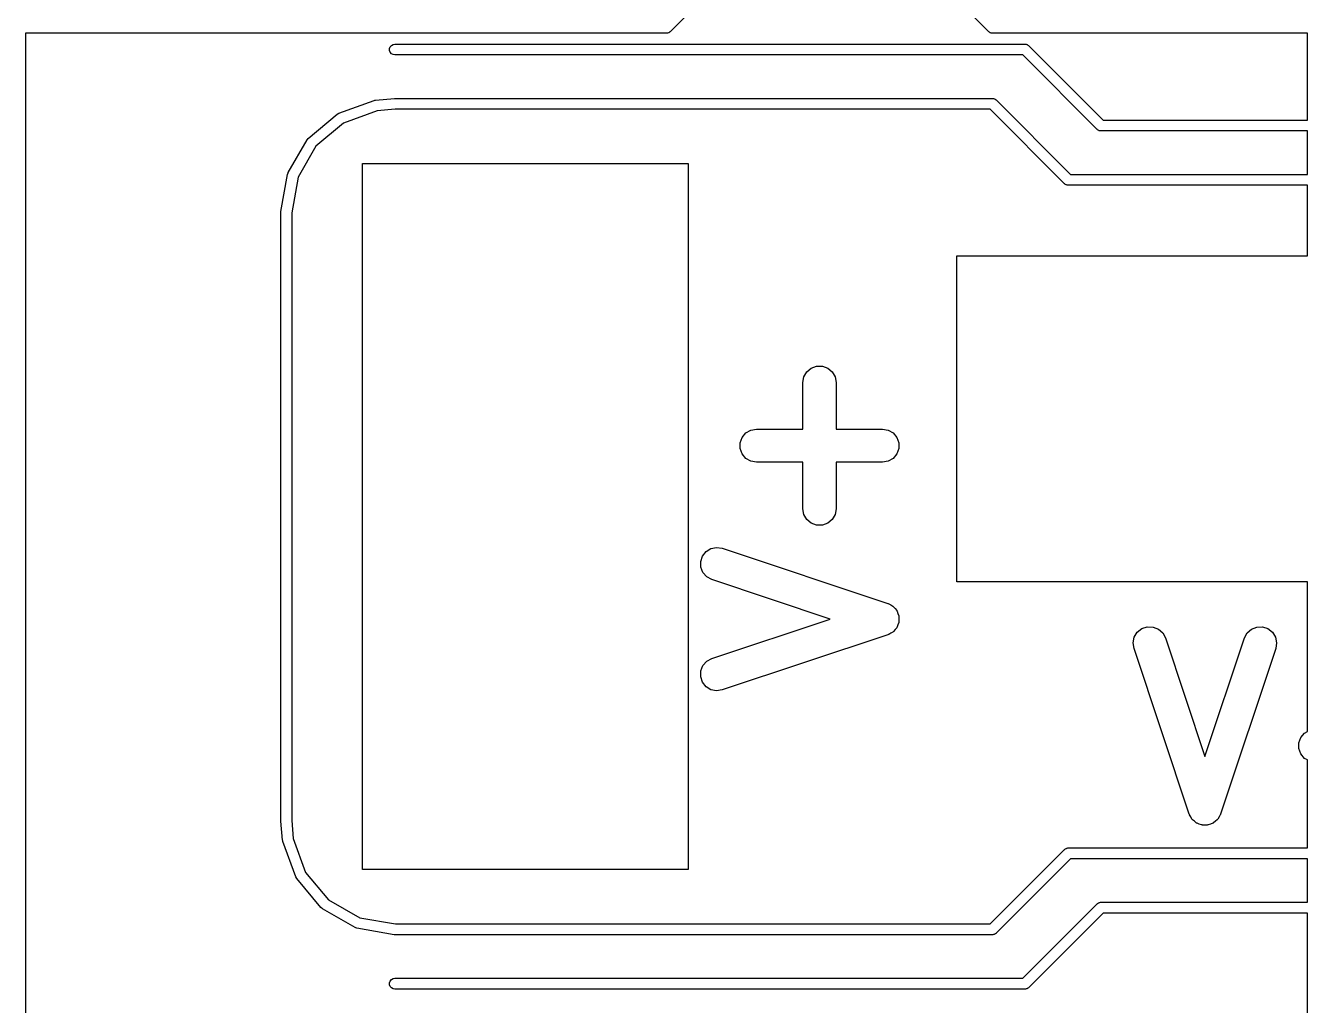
# Model space of a CAD drawing. Extents: x -2.2 to 89.1, y -78.6 to 9.2.
# Drawn here: x 53.1 to 64.9, y -28.5 to -19.48 of the extents above; entities that cross this region are included whole.
import ezdxf

# ---------------------------------------------------------------- set-up
doc = ezdxf.new("R2010")
doc.units = 0
doc.header["$MEASUREMENT"] = 0
doc.layers.add('BLACK', color=7, linetype='CONTINUOUS')

msp = doc.modelspace()

# ---------------------------------------------------------------- linework, layer by layer
at = {"layer": 'Black'}
for p, q in [((59.5354, -19.0354), (59.0354, -19.5354)), ((61.9646, -19.5354), (61.4646, -19.0354)), ((59, -19.55), (53.1, -19.55)), ((53.1, -19.55), (53.1, -30.0063)), ((59.0022, -19.5496), (59, -19.55)), ((59.0044, -19.5498), (59.0022, -19.5496)), ((59.0107, -19.5481), (59.0044, -19.5498)), ((59.0171, -19.547), (59.0107, -19.5481)), ((59.019, -19.5459), (59.0171, -19.547)), ((59.0211, -19.5453), (59.019, -19.5459)), ((59.0265, -19.5416), (59.0211, -19.5453)), ((59.0321, -19.5383), (59.0265, -19.5416)), ((59.0336, -19.5366), (59.0321, -19.5383)), ((59.0354, -19.5354), (59.0336, -19.5366)), ((61.9664, -19.5366), (61.9646, -19.5354)), ((61.9679, -19.5383), (61.9664, -19.5366)), ((61.9735, -19.5416), (61.9679, -19.5383)), ((61.9789, -19.5453), (61.9735, -19.5416)), ((61.981, -19.5459), (61.9789, -19.5453)), ((61.9829, -19.547), (61.981, -19.5459)), ((61.9893, -19.5481), (61.9829, -19.547)), ((61.9956, -19.5498), (61.9893, -19.5481)), ((61.9978, -19.5496), (61.9956, -19.5498)), ((62, -19.55), (61.9978, -19.5496)), ((64.9, -19.55), (62, -19.55)), ((64.9, -20.35), (64.9, -19.55)), ((56.4508, -19.6913), (56.4567, -19.675)), ((56.4508, -19.7087), (56.4508, -19.6913)), ((56.4567, -19.675), (56.4679, -19.6617)), ((56.4679, -19.6617), (56.4829, -19.653)), ((56.4829, -19.653), (56.5, -19.65)), ((56.5, -19.65), (62.3, -19.65)), ((62.3, -19.65), (62.3022, -19.6504)), ((62.3022, -19.6504), (62.3044, -19.6502)), ((62.3044, -19.6502), (62.3107, -19.6519)), ((62.3107, -19.6519), (62.3171, -19.653)), ((62.3171, -19.653), (62.319, -19.6541)), ((62.319, -19.6541), (62.3211, -19.6547)), ((62.3211, -19.6547), (62.3265, -19.6584)), ((62.3265, -19.6584), (62.3321, -19.6617)), ((62.3321, -19.6617), (62.3336, -19.6634)), ((62.3336, -19.6634), (62.3354, -19.6646)), ((62.3354, -19.6646), (63.0207, -20.35)), ((56.4567, -19.725), (56.4508, -19.7087)), ((56.4679, -19.7383), (56.4567, -19.725)), ((56.4829, -19.747), (56.4679, -19.7383)), ((56.5, -19.75), (56.4829, -19.747)), ((62.2793, -19.75), (56.5, -19.75)), ((62.9646, -20.4354), (62.2793, -19.75)), ((55.9829, -20.287), (56.3093, -20.1682)), ((56.3093, -20.1682), (56.3157, -20.1671)), ((56.3157, -20.1671), (56.322, -20.1654)), ((56.322, -20.1654), (56.4956, -20.1502)), ((56.4956, -20.1502), (56.4978, -20.1504)), ((56.4978, -20.1504), (56.5, -20.15)), ((56.5, -20.15), (62, -20.15)), ((62, -20.15), (62.0022, -20.1504)), ((62.0022, -20.1504), (62.0044, -20.1502)), ((62.0044, -20.1502), (62.0107, -20.1519)), ((62.0107, -20.1519), (62.0171, -20.153)), ((62.0171, -20.153), (62.019, -20.1541)), ((62.019, -20.1541), (62.0211, -20.1547)), ((62.0211, -20.1547), (62.0265, -20.1584)), ((62.0265, -20.1584), (62.0321, -20.1617)), ((62.0321, -20.1617), (62.0336, -20.1634)), ((62.0336, -20.1634), (62.0354, -20.1646)), ((62.0354, -20.1646), (62.7207, -20.85)), ((55.7018, -20.5189), (55.9679, -20.2957)), ((55.9679, -20.2957), (55.9829, -20.287)), ((55.9679, -20.2957), (55.9679, -20.2957)), ((56.3373, -20.2644), (56.0254, -20.3779)), ((56.5022, -20.25), (56.3373, -20.2644)), ((61.9793, -20.25), (56.5022, -20.25)), ((62.6646, -20.9354), (61.9793, -20.25)), ((56.0254, -20.3779), (55.7728, -20.5898)), ((63.0207, -20.35), (64.9, -20.35)), ((55.6907, -20.5322), (55.7018, -20.5189)), ((55.7018, -20.5189), (55.7018, -20.5189)), ((62.9664, -20.4366), (62.9646, -20.4354)), ((62.9679, -20.4383), (62.9664, -20.4366)), ((62.9735, -20.4416), (62.9679, -20.4383)), ((62.9789, -20.4453), (62.9735, -20.4416)), ((62.981, -20.4459), (62.9789, -20.4453)), ((62.9829, -20.447), (62.981, -20.4459)), ((62.9893, -20.4481), (62.9829, -20.447)), ((62.9956, -20.4498), (62.9893, -20.4481)), ((62.9978, -20.4496), (62.9956, -20.4498)), ((63, -20.45), (62.9978, -20.4496)), ((64.9, -20.45), (63, -20.45)), ((64.9, -20.85), (64.9, -20.45)), ((55.517, -20.833), (55.6907, -20.5322)), ((55.7728, -20.5898), (55.608, -20.8753)), ((56.2, -27.25), (56.2, -20.75)), ((56.2, -20.75), (59.2, -20.75)), ((59.2, -20.75), (59.2, -27.25)), ((55.4508, -21.1913), (55.5111, -20.8493)), ((55.5111, -20.8493), (55.5159, -20.8359)), ((55.5111, -20.8493), (55.5111, -20.8493)), ((55.5159, -20.8359), (55.517, -20.833)), ((55.517, -20.833), (55.517, -20.833)), ((55.608, -20.8753), (55.55, -21.2044)), ((62.7207, -20.85), (64.9, -20.85)), ((62.6664, -20.9366), (62.6646, -20.9354)), ((62.6679, -20.9383), (62.6664, -20.9366)), ((62.6735, -20.9416), (62.6679, -20.9383)), ((62.6789, -20.9453), (62.6735, -20.9416)), ((62.681, -20.9459), (62.6789, -20.9453)), ((62.6829, -20.947), (62.681, -20.9459)), ((62.6893, -20.9481), (62.6829, -20.947)), ((62.6956, -20.9498), (62.6893, -20.9481)), ((62.6978, -20.9496), (62.6956, -20.9498)), ((62.7, -20.95), (62.6978, -20.9496)), ((64.9, -20.95), (62.7, -20.95)), ((64.9, -21.6), (64.9, -20.95)), ((55.45, -21.2), (55.4508, -21.1957)), ((55.45, -26.8), (55.45, -21.2)), ((55.4508, -21.1957), (55.4508, -21.1913)), ((55.55, -21.2044), (55.55, -26.7978)), ((61.6742, -24.6), (61.6742, -21.6)), ((61.6742, -21.6), (64.9, -21.6)), ((60.2921, -22.6683), (60.3327, -22.6343)), ((60.3327, -22.6343), (60.3824, -22.6162)), ((60.3824, -22.6162), (60.4353, -22.6162)), ((60.4353, -22.6162), (60.4851, -22.6343)), ((60.4851, -22.6343), (60.5256, -22.6683)), ((60.2565, -22.7663), (60.2656, -22.7142)), ((60.2565, -23.1945), (60.2565, -22.7663)), ((60.2656, -22.7142), (60.2921, -22.6683)), ((60.5256, -22.6683), (60.5521, -22.7142)), ((60.5521, -22.7142), (60.5613, -22.7663)), ((60.5613, -22.7663), (60.5613, -23.1945)), ((59.6963, -23.2707), (59.7303, -23.2301)), ((59.7303, -23.2301), (59.7762, -23.2036)), ((59.7762, -23.2036), (59.8283, -23.1945)), ((59.8283, -23.1945), (60.2565, -23.1945)), ((60.5613, -23.1945), (60.9894, -23.1945)), ((60.9894, -23.1945), (61.0416, -23.2036)), ((61.0416, -23.2036), (61.0874, -23.2301)), ((61.0874, -23.2301), (61.1214, -23.2707)), ((59.6782, -23.3204), (59.6963, -23.2707)), ((59.6782, -23.3733), (59.6782, -23.3204)), ((61.1214, -23.2707), (61.1395, -23.3204)), ((61.1395, -23.3204), (61.1395, -23.3733)), ((59.6963, -23.4231), (59.6782, -23.3733)), ((59.7303, -23.4636), (59.6963, -23.4231)), ((59.7762, -23.4901), (59.7303, -23.4636)), ((61.0874, -23.4636), (61.0416, -23.4901)), ((61.1214, -23.4231), (61.0874, -23.4636)), ((61.1395, -23.3733), (61.1214, -23.4231)), ((59.8283, -23.4993), (59.7762, -23.4901)), ((60.2565, -23.4993), (59.8283, -23.4993)), ((60.2565, -23.9274), (60.2565, -23.4993)), ((60.9894, -23.4993), (60.5613, -23.4993)), ((60.5613, -23.4993), (60.5613, -23.9274)), ((61.0416, -23.4901), (60.9894, -23.4993)), ((60.2656, -23.9796), (60.2565, -23.9274)), ((60.5613, -23.9274), (60.5521, -23.9796)), ((60.2921, -24.0254), (60.2656, -23.9796)), ((60.3327, -24.0594), (60.2921, -24.0254)), ((60.3824, -24.0775), (60.3327, -24.0594)), ((60.4851, -24.0594), (60.4353, -24.0775)), ((60.5256, -24.0254), (60.4851, -24.0594)), ((60.5521, -23.9796), (60.5256, -24.0254)), ((60.4353, -24.0775), (60.3824, -24.0775)), ((59.3643, -24.3214), (59.4094, -24.2937)), ((59.4094, -24.2937), (59.4613, -24.2831)), ((59.4613, -24.2831), (59.5136, -24.2908)), ((59.5136, -24.2908), (61.0376, -24.7988)), ((59.3147, -24.4131), (59.3314, -24.3629)), ((59.3161, -24.466), (59.3147, -24.4131)), ((59.3314, -24.3629), (59.3643, -24.3214)), ((59.3356, -24.5152), (59.3161, -24.466)), ((59.3707, -24.5548), (59.3356, -24.5152)), ((59.4172, -24.58), (59.3707, -24.5548)), ((60.5075, -24.9434), (59.4172, -24.58)), ((64.9, -24.6), (61.6742, -24.6)), ((64.9, -25.9775), (64.9, -24.6)), ((61.0376, -24.7988), (61.0413, -24.8009)), ((61.0413, -24.8009), (61.0454, -24.8017)), ((61.0454, -24.8017), (61.0645, -24.8134)), ((61.0645, -24.8134), (61.0842, -24.8241)), ((61.0842, -24.8241), (61.087, -24.8272)), ((61.087, -24.8272), (61.0905, -24.8294)), ((61.0905, -24.8294), (61.1044, -24.8469)), ((61.1044, -24.8469), (61.1193, -24.8637)), ((61.1193, -24.8637), (61.1208, -24.8676)), ((61.1208, -24.8676), (61.1234, -24.8709)), ((61.1234, -24.8709), (61.1305, -24.8921)), ((61.1305, -24.8921), (61.1387, -24.9129)), ((59.4172, -25.3068), (60.5075, -24.9434)), ((61.1234, -25.016), (61.1208, -25.0193)), ((61.1305, -24.9948), (61.1234, -25.016)), ((61.1387, -24.974), (61.1305, -24.9948)), ((61.1387, -24.9129), (61.1388, -24.9171)), ((61.1388, -24.9698), (61.1387, -24.974)), ((61.1388, -24.9171), (61.1402, -24.9211)), ((61.1402, -24.9658), (61.1388, -24.9698)), ((61.1402, -24.9211), (61.1396, -24.9434)), ((61.1396, -24.9434), (61.1402, -24.9658)), ((63.376, -25.0314), (63.4262, -25.0147)), ((63.4262, -25.0147), (63.4791, -25.0161)), ((64.434, -25.0161), (64.4869, -25.0147)), ((64.4869, -25.0147), (64.5371, -25.0314)), ((61.0376, -25.088), (59.5136, -25.596)), ((61.0413, -25.086), (61.0376, -25.088)), ((61.0454, -25.0852), (61.0413, -25.086)), ((61.0645, -25.0735), (61.0454, -25.0852)), ((61.0842, -25.0628), (61.0645, -25.0735)), ((61.087, -25.0597), (61.0842, -25.0628)), ((61.0905, -25.0575), (61.087, -25.0597)), ((61.1044, -25.0399), (61.0905, -25.0575)), ((61.1193, -25.0232), (61.1044, -25.0399)), ((61.1208, -25.0193), (61.1193, -25.0232)), ((63.2962, -25.1613), (63.3068, -25.1094)), ((63.3068, -25.1094), (63.3345, -25.0643)), ((63.3345, -25.0643), (63.376, -25.0314)), ((63.4791, -25.0161), (63.5283, -25.0356)), ((63.5283, -25.0356), (63.5679, -25.0707)), ((63.5679, -25.0707), (63.5932, -25.1172)), ((63.5932, -25.1172), (63.9566, -26.2075)), ((63.9566, -26.2075), (64.32, -25.1172)), ((64.32, -25.1172), (64.3452, -25.0707)), ((64.3452, -25.0707), (64.3848, -25.0356)), ((64.3848, -25.0356), (64.434, -25.0161)), ((64.5371, -25.0314), (64.5786, -25.0643)), ((64.5786, -25.0643), (64.6063, -25.1094)), ((64.6063, -25.1094), (64.6169, -25.1613)), ((63.304, -25.2136), (63.2962, -25.1613)), ((63.812, -26.7376), (63.304, -25.2136)), ((64.6092, -25.2136), (64.1012, -26.7376)), ((64.6169, -25.1613), (64.6092, -25.2136)), ((59.3356, -25.3717), (59.3707, -25.3321)), ((59.3707, -25.3321), (59.4172, -25.3068)), ((59.3147, -25.4738), (59.3161, -25.4209)), ((59.3314, -25.524), (59.3147, -25.4738)), ((59.3161, -25.4209), (59.3356, -25.3717)), ((59.3643, -25.5655), (59.3314, -25.524)), ((59.4094, -25.5932), (59.3643, -25.5655)), ((59.4613, -25.6038), (59.4094, -25.5932)), ((59.5136, -25.596), (59.4613, -25.6038)), ((64.8225, -26.0824), (64.8406, -26.0327)), ((64.8406, -26.0327), (64.8746, -25.9921)), ((64.8746, -25.9921), (64.9, -25.9775)), ((64.8225, -26.1353), (64.8225, -26.0824)), ((64.8406, -26.1851), (64.8225, -26.1353)), ((64.8746, -26.2256), (64.8406, -26.1851)), ((64.9, -26.2403), (64.8746, -26.2256)), ((64.9, -27.05), (64.9, -26.2403)), ((63.814, -26.7413), (63.812, -26.7376)), ((63.8148, -26.7454), (63.814, -26.7413)), ((63.8265, -26.7645), (63.8148, -26.7454)), ((63.8372, -26.7842), (63.8265, -26.7645)), ((63.8403, -26.787), (63.8372, -26.7842)), ((64.0759, -26.7842), (64.0728, -26.787)), ((64.0866, -26.7645), (64.0759, -26.7842)), ((64.0983, -26.7454), (64.0866, -26.7645)), ((64.0991, -26.7413), (64.0983, -26.7454)), ((64.1012, -26.7376), (64.0991, -26.7413)), ((55.4504, -26.8022), (55.45, -26.8)), ((55.4502, -26.8044), (55.4504, -26.8022)), ((55.4654, -26.978), (55.4502, -26.8044)), ((55.55, -26.7978), (55.5644, -26.9627)), ((63.8425, -26.7905), (63.8403, -26.787)), ((63.8601, -26.8044), (63.8425, -26.7905)), ((63.8768, -26.8193), (63.8601, -26.8044)), ((63.8807, -26.8208), (63.8768, -26.8193)), ((63.884, -26.8234), (63.8807, -26.8208)), ((63.9052, -26.8305), (63.884, -26.8234)), ((63.926, -26.8387), (63.9052, -26.8305)), ((63.9302, -26.8388), (63.926, -26.8387)), ((63.9342, -26.8402), (63.9302, -26.8388)), ((63.9566, -26.8396), (63.9342, -26.8402)), ((63.9789, -26.8402), (63.9566, -26.8396)), ((63.9829, -26.8388), (63.9789, -26.8402)), ((63.9871, -26.8387), (63.9829, -26.8388)), ((64.0079, -26.8305), (63.9871, -26.8387)), ((64.0291, -26.8234), (64.0079, -26.8305)), ((64.0324, -26.8208), (64.0291, -26.8234)), ((64.0363, -26.8193), (64.0324, -26.8208)), ((64.0531, -26.8044), (64.0363, -26.8193)), ((64.0706, -26.7905), (64.0531, -26.8044)), ((64.0728, -26.787), (64.0706, -26.7905)), ((55.4671, -26.9843), (55.4654, -26.978)), ((55.4682, -26.9907), (55.4671, -26.9843)), ((55.587, -27.3171), (55.4682, -26.9907)), ((55.5644, -26.9627), (55.6779, -27.2746)), ((61.9793, -27.75), (62.6646, -27.0646)), ((62.6646, -27.0646), (62.6664, -27.0634)), ((62.6664, -27.0634), (62.6679, -27.0617)), ((62.6679, -27.0617), (62.6735, -27.0584)), ((62.6735, -27.0584), (62.6789, -27.0547)), ((62.6789, -27.0547), (62.681, -27.0541)), ((62.681, -27.0541), (62.6829, -27.053)), ((62.6829, -27.053), (62.6893, -27.0519)), ((62.6893, -27.0519), (62.6956, -27.0502)), ((62.6956, -27.0502), (62.6978, -27.0504)), ((62.6978, -27.0504), (62.7, -27.05)), ((62.7, -27.05), (64.9, -27.05)), ((59.2, -27.25), (56.2, -27.25)), ((62.7207, -27.15), (62.0354, -27.8354)), ((64.9, -27.15), (62.7207, -27.15)), ((64.9, -27.55), (64.9, -27.15)), ((55.5957, -27.3321), (55.587, -27.3171)), ((55.8189, -27.5982), (55.5957, -27.3321)), ((55.5957, -27.3321), (55.5957, -27.3321)), ((55.6779, -27.2746), (55.8898, -27.5272)), ((55.8322, -27.6093), (55.8189, -27.5982)), ((56.133, -27.783), (55.8322, -27.6093)), ((55.8322, -27.6093), (55.8322, -27.6093)), ((55.8898, -27.5272), (56.1753, -27.692)), ((62.2793, -28.25), (62.9646, -27.5646)), ((62.9646, -27.5646), (62.9664, -27.5634)), ((62.9664, -27.5634), (62.9679, -27.5617)), ((62.9679, -27.5617), (62.9735, -27.5584)), ((62.9735, -27.5584), (62.9789, -27.5547)), ((62.9789, -27.5547), (62.981, -27.5541)), ((62.981, -27.5541), (62.9829, -27.553)), ((62.9829, -27.553), (62.9893, -27.5519)), ((62.9893, -27.5519), (62.9956, -27.5502)), ((62.9956, -27.5502), (62.9978, -27.5504)), ((62.9978, -27.5504), (63, -27.55)), ((63, -27.55), (64.9, -27.55)), ((56.1753, -27.692), (56.5044, -27.75)), ((63.0207, -27.65), (62.3354, -28.3354)), ((64.9, -27.65), (63.0207, -27.65)), ((64.9, -28.9388), (64.9, -27.65)), ((56.1399, -27.7855), (56.133, -27.783)), ((56.133, -27.783), (56.133, -27.783)), ((56.1493, -27.7889), (56.1399, -27.7855)), ((56.4913, -27.8492), (56.1493, -27.7889)), ((56.1493, -27.7889), (56.1493, -27.7889)), ((56.5044, -27.75), (61.9793, -27.75)), ((62.0171, -27.847), (62.0107, -27.8481)), ((62.019, -27.8459), (62.0171, -27.847)), ((62.0211, -27.8453), (62.019, -27.8459)), ((62.0265, -27.8416), (62.0211, -27.8453)), ((62.0321, -27.8383), (62.0265, -27.8416)), ((62.0336, -27.8366), (62.0321, -27.8383)), ((62.0354, -27.8354), (62.0336, -27.8366)), ((56.4957, -27.8492), (56.4913, -27.8492)), ((56.5, -27.85), (56.4957, -27.8492)), ((62, -27.85), (56.5, -27.85)), ((62.0022, -27.8496), (62, -27.85)), ((62.0044, -27.8498), (62.0022, -27.8496)), ((62.0107, -27.8481), (62.0044, -27.8498)), ((56.4508, -28.2913), (56.4567, -28.275)), ((56.4508, -28.3087), (56.4508, -28.2913)), ((56.4567, -28.325), (56.4508, -28.3087)), ((56.4567, -28.275), (56.4679, -28.2617)), ((56.4679, -28.2617), (56.4829, -28.253)), ((56.4829, -28.253), (56.5, -28.25)), ((56.5, -28.25), (62.2793, -28.25)), ((56.4679, -28.3383), (56.4567, -28.325)), ((56.4829, -28.347), (56.4679, -28.3383)), ((56.5, -28.35), (56.4829, -28.347)), ((62.3, -28.35), (56.5, -28.35)), ((62.3022, -28.3496), (62.3, -28.35)), ((62.3044, -28.3498), (62.3022, -28.3496)), ((62.3107, -28.3481), (62.3044, -28.3498)), ((62.3171, -28.347), (62.3107, -28.3481)), ((62.319, -28.3459), (62.3171, -28.347)), ((62.3211, -28.3453), (62.319, -28.3459)), ((62.3265, -28.3416), (62.3211, -28.3453)), ((62.3321, -28.3383), (62.3265, -28.3416)), ((62.3336, -28.3366), (62.3321, -28.3383)), ((62.3354, -28.3354), (62.3336, -28.3366))]:
    msp.add_line(p, q, dxfattribs=at)

doc.saveas('drawing.dxf')
